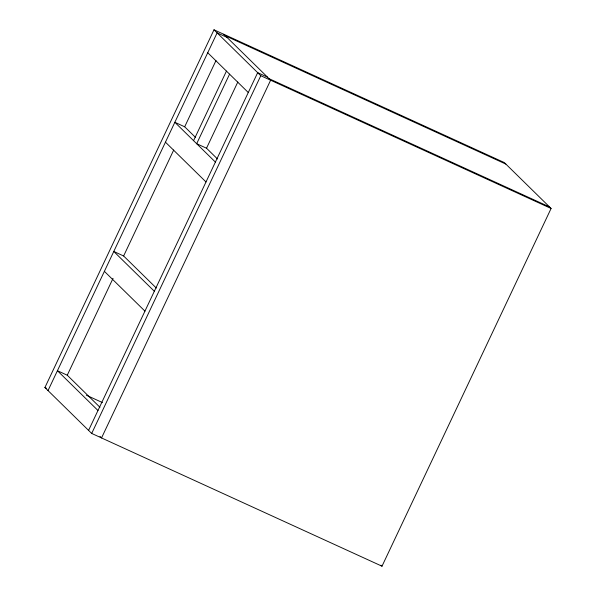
<?xml version="1.0" encoding="UTF-8"?>
<svg xmlns="http://www.w3.org/2000/svg" width="596" height="596" viewBox="0 0 596 596"><rect width="100%" height="100%" fill="white"/><g stroke="black" fill="none" stroke-linecap="round" stroke-linejoin="round"><path stroke-width="0.89" d="M44.909 387.527L214.001 29.8L504.305 162.559L551.091 208.473L381.999 566.2L91.695 433.441L44.909 387.527L46.548 388.279M48.023 390.589L217.123 32.862L226.964 37.362M99.964 407.299L67.259 375.212L113.046 278.347M156.331 288.062L123.625 255.975L173.704 150.028M195.659 137.557L184.685 126.792L215.983 60.583M193.566 140.656L226.443 71.103M229.564 74.157L196.68 143.718L206.521 148.218L217.495 158.983M206.521 148.218L237.819 82.01M88.573 430.379L257.673 72.652L267.515 77.152M91.695 433.441L260.787 75.714L214.001 29.8M225.4 35.834L505.862 164.094M269.072 78.679L549.534 206.946M260.787 75.714L551.091 208.473M184.685 126.792L174.844 122.292L215.394 162.082M123.625 255.975L113.784 251.467L154.334 291.265M67.259 375.212L57.417 370.712L97.968 410.502M86.346 395.208L102.4 402.553M223.843 34.3L270.629 80.214L101.536 437.941L99.979 436.406M207.728 52.731L248.279 92.522M165.45 142.168L206 181.959M104.389 271.344L144.94 311.134M380.956 565.179L381.999 566.2"/></g></svg>
